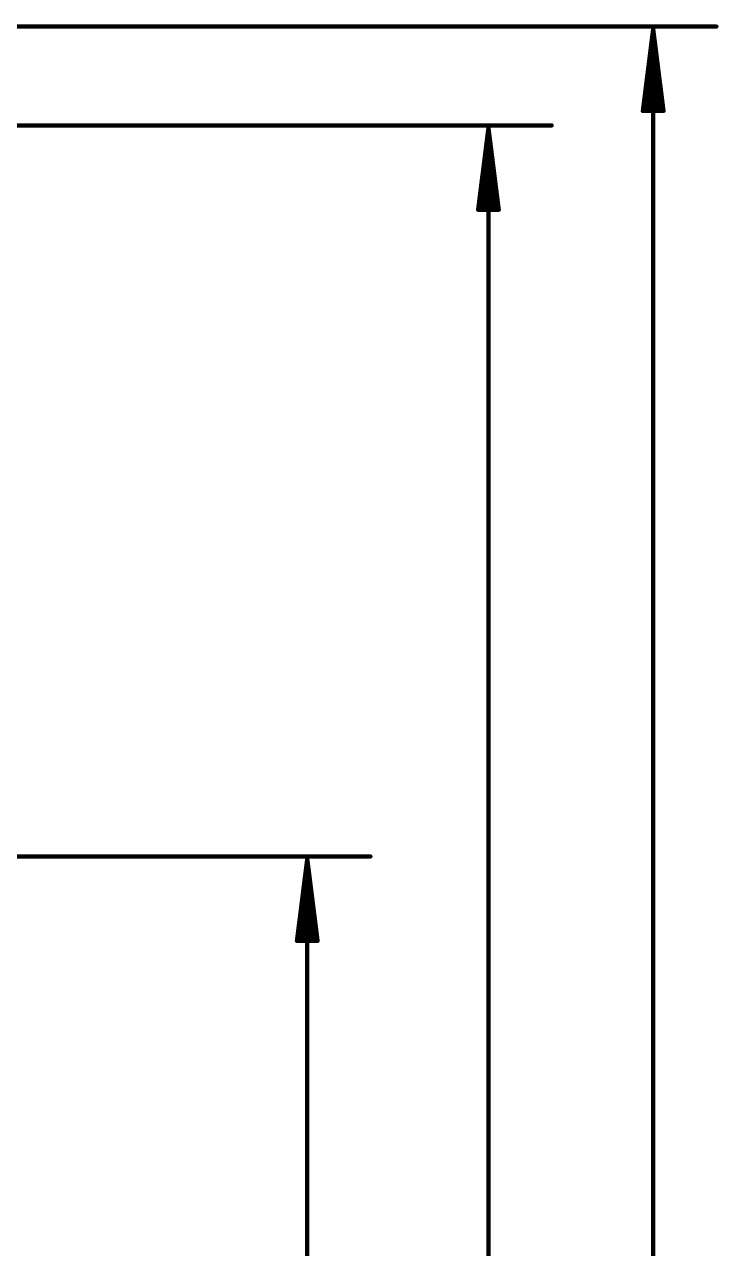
# Model space of a CAD drawing. Extents: x -12.5 to 70.1, y -12.4 to 85.2.
# Drawn here: x 48.68 to 70.09, y 47.41 to 85.16 of the extents above; entities that cross this region are included whole.
import ezdxf

# ---------------------------------------------------------------- set-up
doc = ezdxf.new("R2010")
doc.units = 0
doc.layers.add('47', color=253, linetype='CONTINUOUS')

msp = doc.modelspace()

# ---------------------------------------------------------------- linework, layer by layer
at = {"layer": '47', "const_width": 0.13}
for points in [[(25.908, 85.09), (70.022, 85.09)], [(68.072, 85.025), (67.7528, 82.49)], [(68.072, 85.025), (67.812, 82.49)], [(68.072, 85.025), (67.942, 82.49)], [(68.072, 0.065), (68.072, 85.025)], [(68.3912, 82.49), (68.072, 85.025)], [(68.202, 82.49), (68.072, 85.025)], [(68.332, 82.49), (68.072, 85.025)], [(67.7528, 82.49), (68.3912, 82.49)], [(41.91, 82.042), (64.942, 82.042)], [(62.992, 81.977), (62.6728, 79.442)], [(62.992, 81.977), (62.732, 79.442)], [(62.992, 81.977), (62.862, 79.442)], [(62.992, 0.065), (62.992, 81.977)], [(63.3112, 79.442), (62.992, 81.977)], [(63.122, 79.442), (62.992, 81.977)], [(63.252, 79.442), (62.992, 81.977)], [(62.6728, 79.442), (63.3112, 79.442)], [(43, 59.5), (59.354, 59.5)], [(57.404, 59.435), (57.0848, 56.9)], [(57.404, 59.435), (57.144, 56.9)], [(57.404, 59.435), (57.274, 56.9)], [(57.404, 0.065), (57.404, 59.435)], [(57.7232, 56.9), (57.404, 59.435)], [(57.534, 56.9), (57.404, 59.435)], [(57.664, 56.9), (57.404, 59.435)], [(57.0848, 56.9), (57.7232, 56.9)]]:
    msp.add_lwpolyline(points, dxfattribs=at)
at = {"layer": '47', "const_width": 0.065}
for points in [[(68.1045, 85.025, 1), (68.0395, 85.025)], [(68.1042, 85.0291, 1), (68.0398, 85.0209)], [(68.1045, 85.0233, 1), (68.0395, 85.0267)], [(68.1045, 85.0267, 1), (68.0395, 85.0233)], [(68.1043, 85.0283, 1), (68.0397, 85.0217)], [(68.1043, 85.0217, 1), (68.0397, 85.0283)], [(68.1042, 85.0209, 1), (68.0398, 85.0291)], [(70.022, 85.0575, 1), (70.022, 85.1225)], [(67.7205, 82.4941, 1), (67.785, 82.4859)], [(67.7528, 82.5225, 1), (67.7528, 82.4575)], [(67.7797, 82.4933, 1), (67.8443, 82.4867)], [(67.9095, 82.4917, 1), (67.9745, 82.4883)], [(68.1695, 82.4883, 1), (68.2345, 82.4917)], [(68.2997, 82.4867, 1), (68.3643, 82.4933)], [(68.359, 82.4859, 1), (68.4235, 82.4941)], [(68.3912, 82.4575, 1), (68.3912, 82.5225)], [(63.0245, 81.977, 1), (62.9595, 81.977)], [(63.0242, 81.9811, 1), (62.9598, 81.9729)], [(63.0245, 81.9753, 1), (62.9595, 81.9787)], [(63.0245, 81.9787, 1), (62.9595, 81.9753)], [(63.0243, 81.9803, 1), (62.9597, 81.9737)], [(63.0243, 81.9737, 1), (62.9597, 81.9803)], [(63.0242, 81.9729, 1), (62.9598, 81.9811)], [(64.942, 82.0095, 1), (64.942, 82.0745)], [(62.6405, 79.4461, 1), (62.705, 79.4379)], [(62.6728, 79.4745, 1), (62.6728, 79.4095)], [(62.6997, 79.4453, 1), (62.7643, 79.4387)], [(62.8295, 79.4437, 1), (62.8945, 79.4403)], [(63.0895, 79.4403, 1), (63.1545, 79.4437)], [(63.2197, 79.4387, 1), (63.2843, 79.4453)], [(63.279, 79.4379, 1), (63.3435, 79.4461)], [(63.3112, 79.4095, 1), (63.3112, 79.4745)], [(57.4365, 59.435, 1), (57.3715, 59.435)], [(57.4362, 59.4391, 1), (57.3718, 59.4309)], [(57.4365, 59.4333, 1), (57.3715, 59.4367)], [(57.4365, 59.4367, 1), (57.3715, 59.4333)], [(57.4363, 59.4383, 1), (57.3717, 59.4317)], [(57.4363, 59.4317, 1), (57.3717, 59.4383)], [(57.4362, 59.4309, 1), (57.3718, 59.4391)], [(59.354, 59.4675, 1), (59.354, 59.5325)], [(57.0525, 56.9041, 1), (57.117, 56.8959)], [(57.0848, 56.9325, 1), (57.0848, 56.8675)], [(57.1117, 56.9033, 1), (57.1763, 56.8967)], [(57.2415, 56.9017, 1), (57.3065, 56.8983)], [(57.5015, 56.8983, 1), (57.5665, 56.9017)], [(57.6317, 56.8967, 1), (57.6963, 56.9033)], [(57.691, 56.8959, 1), (57.7555, 56.9041)], [(57.7232, 56.8675, 1), (57.7232, 56.9325)]]:
    msp.add_lwpolyline(points, format="xyb", dxfattribs=at)

doc.saveas('drawing.dxf')
